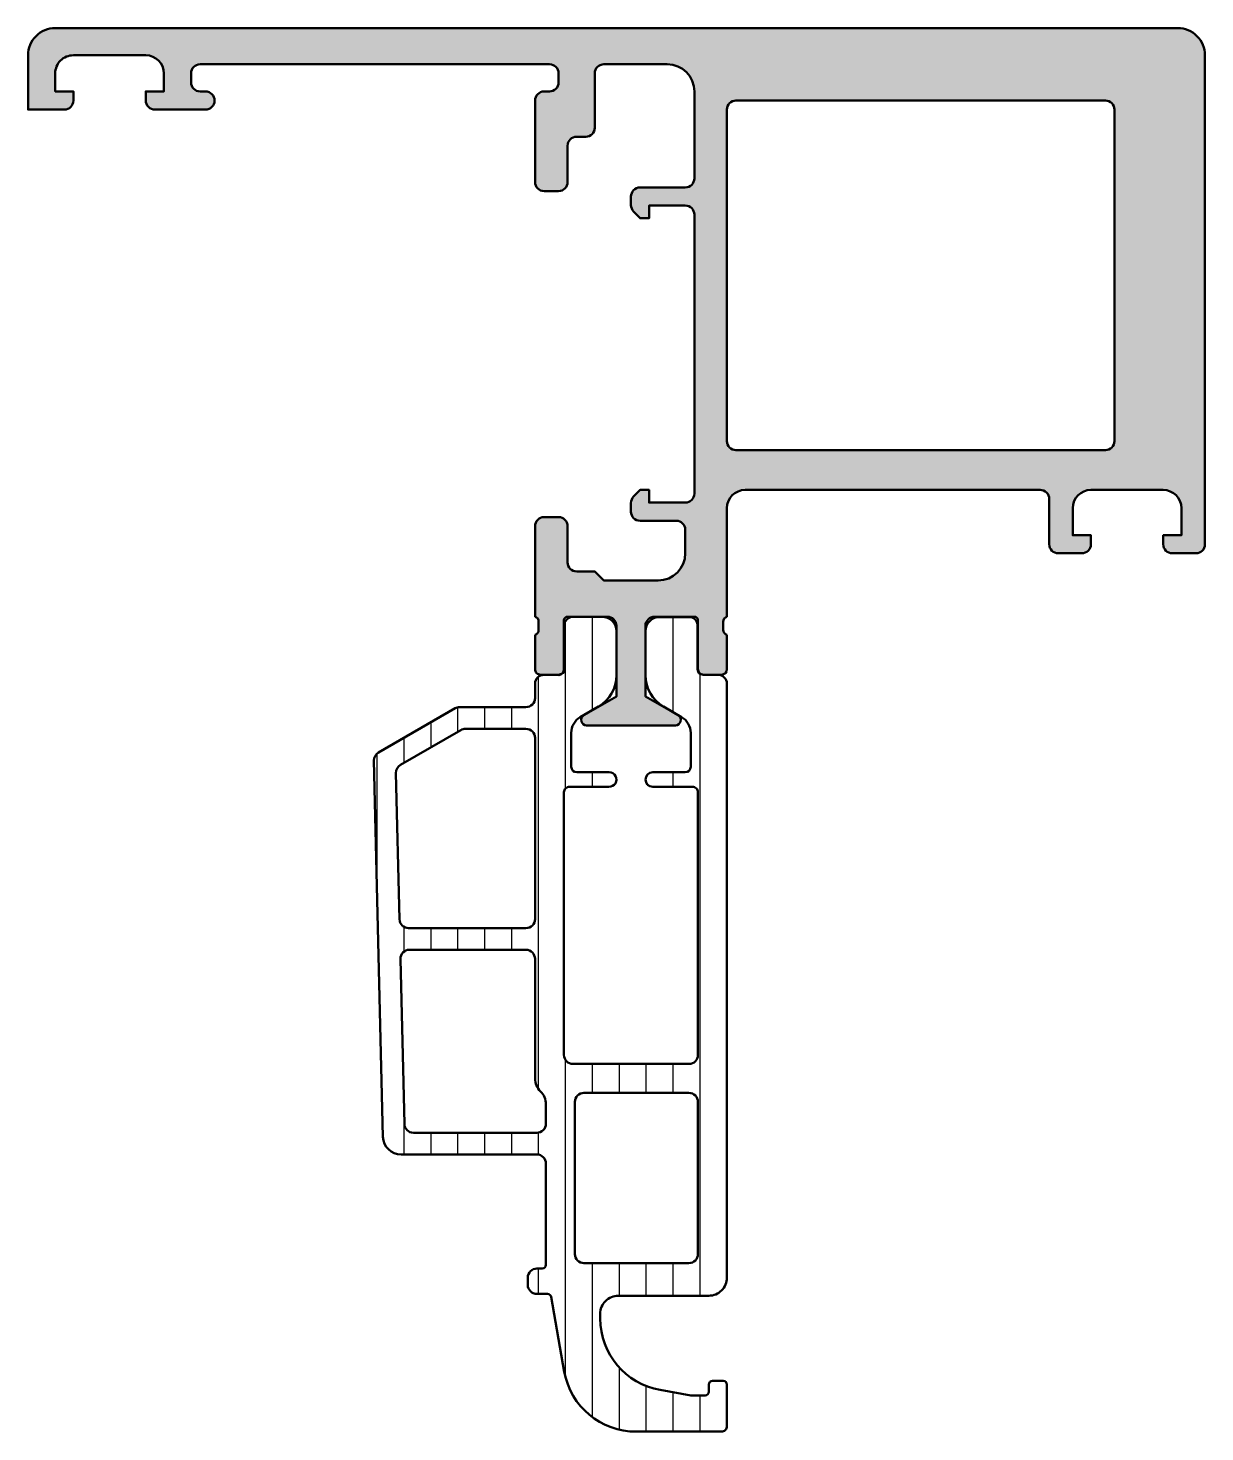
# Model space of a CAD drawing. Extents: x -38.6 to 26.4, y 0 to 77.5.
import ezdxf

# ---------------------------------------------------------------- set-up
doc = ezdxf.new("R2010")
doc.units = 0
for name, color, linetype, lineweight in [('0S-Alu contour', 7, 'Continuous', 50), ('0S-Alu hatch', 252, 'Continuous', 25), ('0S-Plastic contour', 254, 'Continuous', 50), ('0S-Plastic hatch', 253, 'Continuous', 25)]:
    doc.layers.add(name, color=color, linetype=linetype, lineweight=lineweight)

# ---------------------------------------------------------------- blocks, each defined once
blk = doc.blocks.new('284341__4ADC73C4_802B_417A_B230_15A4963C0D4A___F9840A0F_DD65_43CD_BF2D_D654645931E5_')
at = {"layer": '0S-Plastic hatch'}
h = blk.add_hatch(dxfattribs=at)
h.set_pattern_fill('ANSI31', color=256, scale=0.4680000000000001, angle=45, style=0)
h.set_pattern_definition([(90, (0, 0), (-1.4859, 0), [])])
edge = h.paths.add_edge_path()
edge.add_line((-19.49890246874288, 37.04273220173596), (-18.99890052427862, 16.27510154376735))
edge.add_arc((-17.99919022577096, 16.29917059147854), 0.9999999999999969, 181.3791880375999, 269.9999999999992)
edge.add_line((-17.99919022577097, 15.29917059147854), (-10.49919022577094, 15.29917059147846))
edge.add_ellipse((-10.49919022577095, 14.79917059147846), major_axis=(-0.5, 0), ratio=1, start_angle=180, end_angle=269.9999999999992, ccw=False)
edge.add_line((-9.999190225770953, 14.79917059147846), (-9.999190225770953, 9.199383544636717))
edge.add_ellipse((-10.19919022577094, 9.199383544636717), major_axis=(-0.1999999999999922, 0), ratio=1, start_angle=89.99999999999687, end_angle=180, ccw=False)
edge.add_line((-10.19919022577095, 8.999383544636723), (-10.49919022577117, 8.999383544636729))
edge.add_arc((-10.49919022577117, 8.499383544636842), 0.4999999999998864, 90.0000000000004, 180)
edge.add_line((-10.99919022577106, 8.499383544636842), (-10.99919022577084, 8.099383544636467))
edge.add_arc((-10.49919022577084, 8.099383544636723), 0.5000000000000071, 180, 269.9999999999984)
edge.add_line((-10.49919022577085, 7.599383544636715), (-9.907132721990465, 7.599383544636722))
edge.add_ellipse((-9.907132721990465, 7.399383544636719), major_axis=(-0.2000000000000028, 0), ratio=1, start_angle=190.0000000000025, end_angle=270, ccw=False)
edge.add_line((-9.71017117138802, 7.434113180170115), (-8.982056631121765, 3.304770425358739))
edge.add_arc((-5.042825619072942, 3.999363136026474), 3.999999999999992, 190.0000000000002, 270.5524425235896)
edge.add_line((-5.004258452799883, -0.0004509313628587), (-0.2984045051763644, -0.0008294075511515))
edge.add_arc((-0.2983803771736646, 0.2991705914785143), 0.2999999999999333, 269.9953918909191, 360.0403432461902)
edge.add_line((0.0016195484580023, 0.2993818282041479), (9.95e-14, 2.599476259150577))
edge.add_arc((-0.1999999504208674, 2.599335434666642), 0.1999999999998112, 0.0403432462444002, 89.99539189096593)
edge.add_line((-0.1999838650858976, 2.799335434019608), (-0.7999840478006774, 2.799383690039661))
edge.add_arc((-0.8000001331358532, 2.599383690686764), 0.1999999999997424, 89.99539189090687, 180.0403432462082)
edge.add_line((-1.000000083556751, 2.599242866202945), (-0.9997185338295793, 2.19938390726638))
edge.add_ellipse((-1.199718484250745, 2.199243082782615), major_axis=(-0.20000000000001, 0), ratio=1, start_angle=89.9953918909456, end_angle=180.0403432461812, ccw=False)
edge.add_line((-1.199734569585785, 1.99924308342945), (-1.998597837714754, 1.999307333346223))
edge.add_line((-1.998597837714754, 1.999307333346223), (-3.693885760196522, 2.298232334148977))
edge.add_ellipse((-2.999293050411658, 6.237463341192707), major_axis=(-3.99999999491763, 0), ratio=1, start_angle=0.018375199178194634, end_angle=80.0000000000046, ccw=False)
edge.add_line((-6.999292839622398, 6.236180510310847), (-6.999377282180375, 6.499481168400194))
edge.add_ellipse((-5.999377337803778, 6.499801876119633), major_axis=(-0.9999999958033194, 0), ratio=1, start_angle=-90.00460810905747, end_angle=0.018375199178194634, ccw=False)
edge.add_line((-5.999296911128858, 7.499801868688727), (-1.000080426675012, 7.499399798326948))
edge.add_arc((-0.9999999999995807, 8.499399795092756), 1.000000000000033, 269.9953918909325, 360)
edge.add_line((4.526e-13, 8.499399795092755), (7.82e-14, 41.29000000000153))
edge.add_arc((-0.4826157274341654, 41.29720080147005), 0.4826694437279753, 359.1451896438012, 452.0640646199869)
edge.add_line((-0.4999999999994456, 41.77955707952191), (-1.31895932732948, 41.78483255074037))
edge.add_ellipse((-1.309952422637472, 42.0937306117742), major_axis=(-0.3090293456010132, 0), ratio=1, start_angle=0.6904961971081889, end_angle=88.32983267184551, ccw=False)
edge.add_line((-1.618959327260094, 42.09000645574414), (-1.61890789692655, 44.48999998645203))
edge.add_arc((-2.089378908250736, 44.50223129965689), 0.4706299794096394, 358.5107588319462, 453.5973043300031)
edge.add_line((-2.118907910475648, 44.97193398811706), (-3.699002919735718, 44.97134766309294))
edge.add_arc((-3.729962830866845, 44.20282401508143), 0.7691470039271854, 87.693091697161, 180.955338815313)
edge.add_line((-4.49900291973568, 44.19000000000108), (-4.499002919735694, 41.75787805452323))
edge.add_arc((-2.499002919735708, 41.75787805452324), 1.999999999999985, 180, 239.9998056125963)
edge.add_line((-3.499008796059101, 40.02583063966455), (-2.501265722691677, 39.44977889427407))
edge.add_ellipse((-3.001268660853334, 38.58375518684468), major_axis=(-1.000000000000019, 0), ratio=1, start_angle=179.9991381130727, end_angle=239.9998056125997, ccw=False)
edge.add_line((-2.001268660966457, 38.58374014408001), (-2.001297001480843, 36.69974288552741))
edge.add_ellipse((-2.301297001446897, 36.69974739835474), major_axis=(-0.2999999999999972, 0), ratio=1, start_angle=89.99999999999869, end_angle=179.9991381134956, ccw=False)
edge.add_line((-2.301297001446904, 36.39974739835475), (-4.099002919735703, 36.39974739835476))
edge.add_arc((-4.09900291973571, 35.99974739835475), 0.4000000000000128, 89.99999999999898, 269.999999999999)
edge.add_line((-4.099002919735717, 35.59974739835474), (-1.899002919735728, 35.59974739835475))
edge.add_ellipse((-1.899002919735721, 35.29974739835474), major_axis=(-0.3000000000000043, 0), ratio=1, start_angle=180, end_angle=270.00000000000136, ccw=False)
edge.add_line((-1.599002919735717, 35.29974739835474), (-1.599002919735688, 20.79974739835479))
edge.add_ellipse((-2.099002919735703, 20.79974739835479), major_axis=(-0.5000000000000142, 0), ratio=1, start_angle=90, end_angle=180, ccw=False)
edge.add_line((-2.099002919735703, 20.29974739835478), (-8.499997813584379, 20.29974739835478))
edge.add_ellipse((-8.499997813584242, 20.79974739835463), major_axis=(-0.4999999999998508, 0), ratio=1, start_angle=0, end_angle=89.99999999998448, ccw=False)
edge.add_line((-8.999997813584095, 20.79974739835463), (-8.999997813584265, 35.2997473983548))
edge.add_ellipse((-8.699997813584272, 35.2997473983548), major_axis=(-0.2999999999999936, 0), ratio=1, start_angle=269.9999999999993, end_angle=360, ccw=False)
edge.add_line((-8.699997813584268, 35.59974739835479), (-6.52066376285596, 35.59974739835479))
edge.add_arc((-6.499190225771009, 35.99917059147844), 0.4000000000000349, 266.9226630513593, 449.9999999999939)
edge.add_line((-6.499190225770966, 36.39917059147848), (-8.297703584288392, 36.39974739835476))
edge.add_ellipse((-8.297703584288389, 36.69974739835475), major_axis=(-0.2999999999999971, 0), ratio=1, start_angle=0.0008618865044809354, end_angle=89.99999999999937, ccw=False)
edge.add_line((-8.597703584254443, 36.69974288552756), (-8.597731937323466, 38.5845747616312))
edge.add_ellipse((-7.597731937436634, 38.58458980438881), major_axis=(-0.999999999999974, 0), ratio=1, start_angle=-59.9998056125944, end_angle=0.0008618865044809354, ccw=False)
edge.add_line((-8.097734875598348, 39.45061351181812), (-7.101437390895782, 40.02583063966457))
edge.add_arc((-8.101443267219164, 41.75787805452325), 1.999999999999986, 300.0001943874033, 360)
edge.add_line((-6.101443267219178, 41.75787805452325), (-6.101443267219174, 44.19000000000111))
edge.add_arc((-6.886393038223999, 44.19623400896766), 0.7849745256174387, 359.5449710197332, 451.0897573257507)
edge.add_line((-6.901322238453555, 44.98106655470518), (-8.481538276479267, 44.98285551850325))
edge.add_arc((-8.493526406456127, 44.49496563247591), 0.4880371462789615, 88.59244659801291, 180.5829791259137)
edge.add_line((-8.981538290028318, 44.48999998645204), (-8.98148685969478, 42.09000645574414))
edge.add_ellipse((-9.318584636262518, 42.10536570076193), major_axis=(-0.3374475031385315, 0), ratio=1, start_angle=96.31165153511972, end_angle=177.3912266412499, ccw=False)
edge.add_line((-9.281486859625389, 41.76996359530789), (-10.10000526025937, 41.77451970061021))
edge.add_arc((-10.12546531094975, 41.3005458982957), 0.4746571177825439, 86.9252460236545, 181.2730983355497)
edge.add_line((-10.60000526025938, 41.29000000000104), (-10.60000526025938, 40.50009187498434))
edge.add_ellipse((-11.10000518138653, 40.49981103198304), major_axis=(-0.4999999999999462, 0), ratio=1, start_angle=90.00000000000568, end_angle=180.0321822390468, ccw=False)
edge.add_line((-11.10000518138648, 39.9998110319831), (-14.764106354062, 39.9998110319832))
edge.add_arc((-14.76410635406202, 39.49981103198317), 0.5000000000000285, 89.99999999999756, 120.0000000000014)
edge.add_line((-15.01410635406205, 39.93282373387541), (-19.24904731948907, 37.48777942748374))
edge.add_arc((-18.99904731948907, 37.05476672559154), 0.4999999999999857, 120.0000000000009, 181.379188037598)
edge = h.paths.add_edge_path()
edge.add_line((-18.08775479606442, 28.28713606762301), (-18.28210781911235, 36.35960827419359))
edge.add_ellipse((-17.78225266985852, 36.37164279804916), major_axis=(-0.4999999999999946, 0), ratio=1, start_angle=-59.99999999999949, end_angle=1.3791880375979986, ccw=False)
edge.add_line((-18.03225266985853, 36.80465549994138), (-14.69367659863812, 38.73218329337065))
edge.add_ellipse((-14.44367659863809, 38.29917059147842), major_axis=(-0.5000000000000219, 0), ratio=1, start_angle=270.00000000000125, end_angle=300.00000000000324, ccw=False)
edge.add_line((-14.4436765986381, 38.79917059147845), (-11.09919022577097, 38.79917059147842))
edge.add_ellipse((-11.09919022577097, 38.29917059147842), major_axis=(-0.5, 0), ratio=1, start_angle=180, end_angle=270.0000000000008, ccw=False)
edge.add_line((-10.59919022577097, 38.29917059147844), (-10.59919022577094, 28.29917059147837))
edge.add_ellipse((-11.09919022577091, 28.29917059147837), major_axis=(-0.4999999999999716, 0), ratio=1, start_angle=89.9999999999975, end_angle=180, ccw=False)
edge.add_line((-11.09919022577093, 27.7991705914784), (-17.58789964681061, 27.79917059147861))
edge.add_ellipse((-17.5878996468106, 28.2991705914786), major_axis=(-0.4999999999999858, 0), ratio=1, start_angle=1.3791880375995902, end_angle=89.9999999999988, ccw=False)
edge = h.paths.add_edge_path()
edge.add_ellipse((-17.31584059176003, 16.99917059147859), major_axis=(-0.4999999999999929, 0), ratio=1, start_angle=1.3791880375995902, end_angle=89.9999999999988, ccw=False)
edge.add_line((-17.81569574101385, 16.987136067623), (-18.03478754640855, 26.08713606762297))
edge.add_ellipse((-17.53493239715472, 26.09917059147857), major_axis=(-0.4999999999999988, 0), ratio=1, start_angle=-89.9999999999996, end_angle=1.3791880376011818, ccw=False)
edge.add_line((-17.53493239715472, 26.59917059147856), (-11.09919022577095, 26.59917059147848))
edge.add_ellipse((-11.09919022577096, 26.09917059147847), major_axis=(-0.5000000000000142, 0), ratio=1, start_angle=180, end_angle=269.99999999999875, ccw=False)
edge.add_line((-10.59919022577095, 26.09917059147847), (-10.59919022577095, 19.49917061598307))
edge.add_arc((-9.599190191419403, 19.49917061598307), 1.00000003435155, 180, 225.5729959992345)
edge.add_ellipse((-10.99919021543802, 18.07088490577061), major_axis=(-0.999999999960757, 0), ratio=1, start_angle=179.991779028006, end_angle=225.5729959991538, ccw=False)
edge.add_line((-9.999190225770956, 18.07074142274219), (-9.999190225770953, 16.99917059147836))
edge.add_ellipse((-10.49919022577095, 16.99917059147836), major_axis=(-0.5, 0), ratio=1, start_angle=89.9999999999975, end_angle=180, ccw=False)
edge.add_line((-10.49919022577097, 16.49917059147836), (-17.31584059176004, 16.49917059147859))
edge = h.paths.add_edge_path()
edge.add_line((-1.599190225770954, 18.19942958039026), (-1.599190225770954, 9.799170450675703))
edge.add_ellipse((-2.099190225770954, 9.799170450675703), major_axis=(-0.5, 0), ratio=1, start_angle=89.995391890946, end_angle=180, ccw=False)
edge.add_line((-2.099230439108553, 9.299170452292813), (-7.899230439108549, 9.299636927010496))
edge.add_ellipse((-7.899190225770947, 9.799636925393386), major_axis=(-0.5000000000000026, 0), ratio=1, start_angle=0, end_angle=89.9953918909456, ccw=False)
edge.add_line((-8.399190225770951, 9.799636925393386), (-8.399190225770955, 18.19942958039036))
edge.add_ellipse((-7.899190225770954, 18.19942958039036), major_axis=(-0.5, 0), ratio=1, start_angle=269.9999999999992, end_angle=360, ccw=False)
edge.add_line((-7.899190225770947, 18.69942958039036), (-2.099190225770946, 18.69942958039026))
edge.add_ellipse((-2.099190225770954, 18.19942958039026), major_axis=(-0.5, 0), ratio=1, start_angle=180, end_angle=269.9999999999992, ccw=False)
at = {"layer": '0S-Alu contour', "color": 7}
for points in [[(-14.4436765986381, 38.79917059147845), (-11.09919022577097, 38.79917059147842)], [(-18.03225266985853, 36.80465549994138), (-14.69367659863812, 38.73218329337065)], [(-10.59919022577097, 38.29917059147844), (-10.59919022577094, 28.29917059147837)], [(-18.08775479606442, 28.28713606762301), (-18.28210781911235, 36.35960827419359)], [(-11.09919022577093, 27.7991705914784), (-17.58789964681061, 27.79917059147861)], [(-17.53493239715472, 26.59917059147856), (-11.09919022577095, 26.59917059147848)], [(-17.81569574101385, 16.987136067623), (-18.03478754640855, 26.08713606762297)], [(-10.59919022577095, 26.09917059147847), (-10.59919022577095, 19.49917061598307)], [(-7.899190225770947, 18.69942958039036), (-2.099190225770946, 18.69942958039026)], [(-9.999190225770956, 18.07074142274219), (-9.999190225770953, 16.99917059147836)], [(-8.399190225770951, 9.799636925393386), (-8.399190225770955, 18.19942958039036)], [(-1.599190225770954, 18.19942958039026), (-1.599190225770954, 9.799170450675703)], [(-10.49919022577097, 16.49917059147836), (-17.31584059176004, 16.49917059147859)], [(-2.099230439108553, 9.299170452292813), (-7.899230439108549, 9.299636927010496)]]:
    blk.add_lwpolyline(points, dxfattribs=at)
at = {"layer": '0S-Alu contour', "color": 7, "extrusion": (0, 0, -1)}
for centre, radius, start, end in [((14.44367659863809, 38.29917059147842), 0.5000000000000219, 59.99999999999675, 89.99999999999876), ((11.09919022577097, 38.29917059147842), 0.5, 89.9999999999992, 180), ((17.78225266985852, 36.37164279804916), 0.4999999999999946, 358.620811962402, 59.99999999999951), ((17.5878996468106, 28.2991705914786), 0.4999999999999858, 270.0000000000012, 358.6208119624004), ((11.09919022577091, 28.29917059147837), 0.4999999999999716, 180, 270.0000000000025), ((17.53493239715472, 26.09917059147857), 0.4999999999999988, 358.6208119623988, 89.99999999999959), ((11.09919022577096, 26.09917059147847), 0.5000000000000142, 90.00000000000122, 180), ((10.99919021543802, 18.07088490577061), 0.999999999960757, 134.4270040008462, 180.0082209719941), ((7.899190225770954, 18.19942958039036), 0.5, 0, 90.00000000000081), ((2.099190225770954, 18.19942958039026), 0.5, 90.00000000000081, 180), ((17.31584059176003, 16.99917059147859), 0.4999999999999929, 270.0000000000012, 358.6208119624004), ((10.49919022577095, 16.99917059147836), 0.5, 180, 270.0000000000025), ((7.899190225770947, 9.799636925393386), 0.5000000000000026, 270.0046081090544, 0), ((2.099190225770954, 9.799170450675703), 0.5, 180, 270.004608109054)]:
    blk.add_arc(centre, radius, start, end, dxfattribs=at)
at = {"layer": '0S-Alu contour', "color": 7}
blk.add_arc((-9.599190191419403, 19.49917061598307), 1.00000003435155, 180, 225.5729959992345, dxfattribs=at)
at = {"layer": '0S-Plastic contour', "color": 7}
for points in [[(-6.901322238453555, 44.98106655470518), (-8.481538276479267, 44.98285551850325)], [(-2.118907910475648, 44.97193398811706), (-3.699002919735718, 44.97134766309294)], [(-8.981538290028318, 44.48999998645204), (-8.98148685969478, 42.09000645574414)], [(-6.101443267219178, 41.75787805452325), (-6.101443267219174, 44.19000000000111)], [(-4.49900291973568, 44.19000000000108), (-4.499002919735694, 41.75787805452323)], [(-1.618959327260094, 42.09000645574414), (-1.61890789692655, 44.48999998645203)], [(-10.60000526025938, 41.29000000000104), (-10.60000526025938, 40.50009187498434)], [(-9.281486859625389, 41.76996359530789), (-10.10000526025937, 41.77451970061021)], [(-0.4999999999994456, 41.77955707952191), (-1.31895932732948, 41.78483255074037)], [(4.526e-13, 8.499399795092755), (7.82e-14, 41.29000000000153)], [(-15.01410635406205, 39.93282373387541), (-19.24904731948907, 37.48777942748374)], [(-11.10000518138648, 39.9998110319831), (-14.764106354062, 39.9998110319832)], [(-8.097734875598348, 39.45061351181812), (-7.101437390895782, 40.02583063966457)], [(-3.499008796059101, 40.02583063966455), (-2.501265722691677, 39.44977889427407)], [(-8.597703584254443, 36.69974288552756), (-8.597731937323466, 38.5845747616312)], [(-2.001268660966457, 38.58374014408001), (-2.001297001480843, 36.69974288552741)], [(-19.49890246874288, 37.04273220173596), (-18.99890052427862, 16.27510154376735)], [(-6.499190225770966, 36.39917059147848), (-8.297703584288392, 36.39974739835476)], [(-2.301297001446904, 36.39974739835475), (-4.099002919735703, 36.39974739835476)], [(-8.999997813584095, 20.79974739835463), (-8.999997813584265, 35.2997473983548)], [(-8.699997813584268, 35.59974739835479), (-6.52066376285596, 35.59974739835479)], [(-4.099002919735717, 35.59974739835474), (-1.899002919735728, 35.59974739835475)], [(-1.599002919735717, 35.29974739835474), (-1.599002919735688, 20.79974739835479)], [(-2.099002919735703, 20.29974739835478), (-8.499997813584379, 20.29974739835478)], [(-17.99919022577097, 15.29917059147854), (-10.49919022577094, 15.29917059147846)], [(-9.999190225770953, 14.79917059147846), (-9.999190225770953, 9.199383544636717)], [(-10.19919022577095, 8.999383544636723), (-10.49919022577117, 8.999383544636729)], [(-10.99919022577106, 8.499383544636842), (-10.99919022577084, 8.099383544636467)], [(-10.49919022577085, 7.599383544636715), (-9.907132721990465, 7.599383544636722)], [(-9.71017117138802, 7.434113180170115), (-8.982056631121765, 3.304770425358739)], [(-5.999296911128858, 7.499801868688727), (-1.000080426675012, 7.499399798326948)], [(-6.999292839622398, 6.236180510310847), (-6.999377282180375, 6.499481168400194)], [(-1.000000083556751, 2.599242866202945), (-0.9997185338295793, 2.19938390726638)], [(-0.1999838650858976, 2.799335434019608), (-0.7999840478006774, 2.799383690039661)], [(0.0016195484580023, 0.2993818282041479), (9.95e-14, 2.599476259150577)], [(-1.199734569585785, 1.99924308342945), (-1.998597837714754, 1.999307333346223), (-3.693885760196522, 2.298232334148977)], [(-5.004258452799883, -0.0004509313628587), (-0.2984045051763644, -0.0008294075511515)]]:
    blk.add_lwpolyline(points, dxfattribs=at)
for centre, radius, start, end in [((-8.493526406456127, 44.49496563247591), 0.4880371462789615, 88.59244659801291, 180.5829791259137), ((-6.886393038223999, 44.19623400896766), 0.7849745256174387, 359.5449710197332, 91.08975732575072), ((-3.729962830866845, 44.20282401508143), 0.7691470039271854, 87.693091697161, 180.955338815313), ((-2.089378908250736, 44.50223129965689), 0.4706299794096394, 358.5107588319462, 93.59730433000313), ((-10.12546531094975, 41.3005458982957), 0.4746571177825439, 86.9252460236545, 181.2730983355497), ((-8.101443267219164, 41.75787805452325), 1.999999999999986, 300.0001943874033, 0), ((-2.499002919735708, 41.75787805452324), 1.999999999999985, 180, 239.9998056125963), ((-0.4826157274341654, 41.29720080147005), 0.4826694437279753, 359.1451896438012, 92.0640646199869), ((-14.76410635406202, 39.49981103198317), 0.5000000000000285, 89.99999999999756, 120.0000000000014), ((-18.99904731948907, 37.05476672559154), 0.4999999999999857, 120.0000000000009, 181.379188037598), ((-6.499190225771009, 35.99917059147844), 0.4000000000000349, 266.9226630513593, 89.99999999999388), ((-4.09900291973571, 35.99974739835475), 0.4000000000000128, 89.99999999999898, 269.999999999999), ((-17.99919022577096, 16.29917059147854), 0.9999999999999969, 181.3791880375999, 269.9999999999992), ((-10.49919022577117, 8.499383544636842), 0.4999999999998864, 90.0000000000004, 180), ((-10.49919022577084, 8.099383544636723), 0.5000000000000071, 180, 269.9999999999984), ((-0.9999999999995807, 8.499399795092756), 1.000000000000033, 269.9953918909325, 0), ((-5.042825619072942, 3.999363136026474), 3.999999999999992, 190.0000000000002, 270.5524425235896), ((-0.8000001331358532, 2.599383690686764), 0.1999999999997424, 89.99539189090687, 180.0403432462082), ((-0.1999999504208674, 2.599335434666642), 0.1999999999998112, 0.0403432462444002, 89.99539189096593), ((-0.2983803771736646, 0.2991705914785143), 0.2999999999999333, 269.9953918909191, 0.0403432461901956)]:
    blk.add_arc(centre, radius, start, end, dxfattribs=at)
at = {"layer": '0S-Plastic contour', "color": 7, "extrusion": (0, 0, -1)}
for centre, radius, start, end in [((9.318584636262518, 42.10536570076193), 0.3374475031385315, 182.6087733587501, 263.6883484648803), ((1.309952422637472, 42.0937306117742), 0.3090293456010132, 271.6701673281546, 359.3095038028918), ((11.10000518138653, 40.49981103198304), 0.4999999999999462, 179.9678177609532, 269.9999999999943), ((7.597731937436634, 38.58458980438881), 0.999999999999974, 359.9991381134955, 59.99980561259448), ((3.001268660853334, 38.58375518684468), 1.000000000000019, 120.0001943874003, 180.0008618869274), ((8.297703584288389, 36.69974739835475), 0.2999999999999971, 270.0000000000007, 359.9991381134955), ((2.301297001446897, 36.69974739835474), 0.2999999999999972, 180.0008618865045, 270.0000000000013), ((8.699997813584272, 35.2997473983548), 0.2999999999999936, 0, 90.00000000000067), ((1.899002919735721, 35.29974739835474), 0.3000000000000043, 89.99999999999864, 180), ((8.499997813584242, 20.79974739835463), 0.4999999999998508, 270.0000000000155, 0), ((2.099002919735703, 20.79974739835479), 0.5000000000000142, 180, 270), ((10.49919022577095, 14.79917059147846), 0.5, 90.00000000000081, 180), ((10.19919022577094, 9.199383544636717), 0.1999999999999922, 180, 270.0000000000031), ((9.907132721990465, 7.399383544636719), 0.2000000000000028, 90, 169.9999999999975), ((5.999377337803778, 6.499801876119633), 0.9999999958033194, 359.9816248008218, 90.0046081090575), ((2.999293050411658, 6.237463341192707), 3.99999999491763, 279.9999999999954, 359.9816248008218), ((1.199718484250745, 2.199243082782615), 0.20000000000001, 179.9596567538188, 270.0046081090544)]:
    blk.add_arc(centre, radius, start, end, dxfattribs=at)
blk = doc.blocks.new('333690__42580C7E_5DD9_4A11_8A53_BA913CEDF231_')
at = {"layer": '0S-Alu hatch'}
h = blk.add_hatch(color=256, dxfattribs=at)
edge = h.paths.add_edge_path()
edge.add_line((-38.60000000000012, 75.99), (-38.6, 72.99))
edge.add_line((-38.6, 72.99), (-36.60000000000012, 72.99))
edge.add_arc((-36.60000000000012, 73.49), 0.5, 270, 360)
edge.add_line((-36.10000000000012, 73.49), (-36.10000000000012, 73.99))
edge.add_line((-36.10000000000012, 73.99), (-37.10000000000011, 73.99))
edge.add_line((-37.10000000000011, 73.99), (-37.10000000000011, 74.99))
edge.add_ellipse((-36.10000000000014, 74.99000000000002), major_axis=(-0.9999999999999715, 0), ratio=1, start_angle=269.9999999999984, end_angle=360, ccw=False)
edge.add_line((-36.10000000000012, 75.99), (-32.10000000000011, 75.99))
edge.add_ellipse((-32.10000000000011, 74.99), major_axis=(-1, 0), ratio=1, start_angle=180, end_angle=270, ccw=False)
edge.add_line((-31.10000000000012, 74.99), (-31.10000000000012, 73.99))
edge.add_line((-31.10000000000012, 73.99), (-32.10000000000011, 73.99))
edge.add_line((-32.10000000000011, 73.99), (-32.10000000000011, 73.49))
edge.add_arc((-31.60000000000013, 73.48999999999998), 0.4999999999999858, 180, 270.0000000000017)
edge.add_line((-31.60000000000012, 72.99), (-28.80000000000005, 72.99))
edge.add_arc((-28.80000000000005, 73.49), 0.5, 270, 450)
edge.add_line((-28.80000000000005, 73.99), (-29.10000000000012, 73.99))
edge.add_ellipse((-29.10000000000012, 74.49), major_axis=(-0.5, 0), ratio=1, start_angle=0, end_angle=90, ccw=False)
edge.add_line((-29.60000000000011, 74.49), (-29.60000000000011, 74.99))
edge.add_ellipse((-29.10000000000046, 74.98999999999994), major_axis=(-0.499999999999659, 0), ratio=1, start_angle=270, end_angle=360, ccw=False)
edge.add_line((-29.10000000000046, 75.4899999999996), (-9.79999999999993, 75.49))
edge.add_ellipse((-9.80000000000016, 74.98999999999977), major_axis=(-0.5000000000002274, 0), ratio=1, start_angle=180, end_angle=269.9999999999735, ccw=False)
edge.add_line((-9.299999999999933, 74.98999999999977), (-9.299999999999933, 74.48999999999971))
edge.add_ellipse((-9.799999999999805, 74.48999999999987), major_axis=(-0.4999999999998721, 0), ratio=1, start_angle=89.9999999999983, end_angle=180, ccw=False)
edge.add_line((-9.79999999999982, 73.99), (-10.09999999999989, 73.99))
edge.add_arc((-10.09999999999982, 73.49000000000015), 0.4999999999998437, 90.00000000000813, 180)
edge.add_line((-10.59999999999966, 73.49000000000015), (-10.60000000000023, 68.99))
edge.add_arc((-10.1000000000002, 68.99000000000002), 0.5000000000000285, 180, 269.9999999999968)
edge.add_line((-10.10000000000023, 68.49), (-9.29999999999993, 68.49000000000005))
edge.add_arc((-9.299999999999677, 68.9899999999998), 0.4999999999997442, 269.9999999999711, 360)
edge.add_line((-8.799999999999933, 68.9899999999998), (-8.799999999999933, 70.9900000000001))
edge.add_ellipse((-8.300000000000045, 70.9900000000001), major_axis=(-0.4999999999998864, 0), ratio=1, start_angle=270.0000000000004, end_angle=360, ccw=False)
edge.add_line((-8.30000000000005, 71.49), (-7.799999999999929, 71.49000000000005))
edge.add_arc((-7.800000000000046, 71.99000000000017), 0.5000000000001137, 270.0000000000134, 360)
edge.add_line((-7.299999999999933, 71.99000000000017), (-7.30000000000005, 74.99))
edge.add_ellipse((-6.799999999999915, 74.98999999999992), major_axis=(-0.500000000000135, 0), ratio=1, start_angle=270.00000000000205, end_angle=360, ccw=False)
edge.add_line((-6.799999999999933, 75.49000000000007), (-3.300000000000046, 75.49000000000011))
edge.add_ellipse((-3.300000000000089, 73.99000000000007), major_axis=(-1.500000000000042, 0), ratio=1, start_angle=180, end_angle=269.9999999999984, ccw=False)
edge.add_line((-1.800000000000046, 73.99000000000007), (-1.799999999999933, 69.18999999999993))
edge.add_ellipse((-2.299999999999975, 69.18999999999986), major_axis=(-0.5000000000000427, 0), ratio=1, start_angle=90.00000000000489, end_angle=180, ccw=False)
edge.add_line((-2.299999999999933, 68.68999999999981), (-4.800000000000615, 68.6899999999997))
edge.add_arc((-4.800000000000444, 68.18999999999976), 0.4999999999999432, 90.00000000001953, 180)
edge.add_line((-5.300000000000387, 68.18999999999976), (-5.300000000000387, 67.71233087468453))
edge.add_arc((-4.799999999997744, 67.71233087468515), 0.5000000000026433, 180, 225.0000000000661)
edge.add_line((-5.153553390592479, 67.3587774840896), (-4.800000000000039, 66.98999999999965))
edge.add_line((-4.800000000000039, 66.98999999999965), (-4.300000000000387, 66.98999999999954))
edge.add_line((-4.300000000000387, 66.98999999999954), (-4.300000000000387, 67.68999999999964))
edge.add_line((-4.300000000000387, 67.68999999999964), (-2.299999999999705, 67.68999999999964))
edge.add_ellipse((-2.299999999999847, 67.18999999999971), major_axis=(-0.4999999999999148, 0), ratio=1, start_angle=180, end_angle=269.99999999998374, ccw=False)
edge.add_line((-1.799999999999933, 67.18999999999971), (-1.799999999999933, 51.78999999999966))
edge.add_ellipse((-2.299999999999862, 51.78999999999965), major_axis=(-0.499999999999929, 0), ratio=1, start_angle=89.99999999999102, end_angle=180, ccw=False)
edge.add_line((-2.29999999999994, 51.28999999999972), (-4.300000000000387, 51.28999999999972))
edge.add_line((-4.300000000000387, 51.28999999999972), (-4.300000000000387, 51.98999999999988))
edge.add_line((-4.300000000000387, 51.98999999999988), (-4.80000000000016, 51.98999999999976))
edge.add_line((-4.80000000000016, 51.98999999999976), (-5.15355339059257, 51.62122251590948))
edge.add_arc((-4.799999999998476, 51.26766912531434), 0.5000000000018981, 134.9999999999153, 180)
edge.add_line((-5.300000000000374, 51.26766912531434), (-5.300000000000508, 50.78999999999983))
edge.add_arc((-4.800000000000274, 50.79000000000001), 0.5000000000002345, 180, 269.9999999999878)
edge.add_line((-4.80000000000038, 50.28999999999978), (-2.799999999999933, 50.28999999999972))
edge.add_ellipse((-2.79999999999999, 49.78999999999967), major_axis=(-0.500000000000057, 0), ratio=1, start_angle=180, end_angle=269.9999999999935, ccw=False)
edge.add_line((-2.299999999999933, 49.78999999999967), (-2.299999999999933, 48.49000000000022))
edge.add_ellipse((-3.799999999999997, 48.49000000000028), major_axis=(-1.500000000000063, 0), ratio=1, start_angle=90.00000000000239, end_angle=180, ccw=False)
edge.add_line((-3.799999999999933, 46.99000000000022), (-6.799999999999933, 46.98999999999999))
edge.add_line((-6.799999999999933, 46.98999999999999), (-7.299999999999933, 47.48999999999999))
edge.add_line((-7.299999999999933, 47.48999999999999), (-8.299999999999706, 47.48999999999999))
edge.add_ellipse((-8.299999999999775, 47.99000000000015), major_axis=(-0.5000000000001564, 0), ratio=1, start_angle=0, end_angle=90.00000000000807, ccw=False)
edge.add_line((-8.799999999999933, 47.99000000000015), (-8.800000000000045, 49.98999999999954))
edge.add_arc((-9.300000000000175, 49.98999999999987), 0.5000000000001279, 0, 89.99999999997232)
edge.add_line((-9.299999999999933, 50.48999999999999), (-10.09999999999966, 50.48999999999999))
edge.add_arc((-10.09999999999999, 49.98999999999987), 0.5000000000001279, 89.99999999996214, 180)
edge.add_line((-10.60000000000012, 49.98999999999987), (-10.60000000000011, 44.99000021634451))
edge.add_ellipse((-10.67883644654319, 44.72247962435062), major_axis=(-0.2788950563281796, 0), ratio=1, start_angle=178.8354106260087, end_angle=253.58012358054611, ccw=False)
edge.add_line((-10.39999899999939, 44.71681121635275), (-10.39999899999927, 44.2625207057258))
edge.add_ellipse((-10.67886709564226, 44.25686004624874), major_axis=(-0.2789255417369729, 0), ratio=1, start_angle=106.42459455529331, end_angle=181.1628700728872, ccw=False)
edge.add_line((-10.59999999999943, 43.98931670572589), (-10.59999999999988, 42.09000021634403))
edge.add_arc((-10.29999999999971, 42.09000021634373), 0.3000000000001748, 180, 270.0000000000013)
edge.add_line((-10.2999999999997, 41.79000021634355), (-9.300000000000502, 41.79000021634339))
edge.add_arc((-9.30000000000009, 42.09000021634395), 0.3000000000005656, 269.9999999999213, 360)
edge.add_line((-8.999999999999522, 42.09000021634395), (-8.999999999999972, 44.79000001260777))
edge.add_ellipse((-8.800000000000104, 44.79000001260776), major_axis=(-0.1999999999998678, 0), ratio=1, start_angle=269.99999934329736, end_angle=360, ccw=False)
edge.add_line((-8.79999999770778, 44.99000001260763), (-6.599999634347895, 44.98999998739235))
edge.add_ellipse((-6.599999634342431, 44.49000035304964), major_axis=(-0.4999996343427214, 0), ratio=1, start_angle=179.9999726792434, end_angle=270.00000000062613, ccw=False)
edge.add_line((-6.099999999999766, 44.49000011463123), (-6.09999999999966, 40.58996231588439))
edge.add_line((-6.09999999999966, 40.58996231588439), (-7.901600777055001, 39.54980762227938))
edge.add_arc((-7.751600777054804, 39.29000000114402), 0.300000000000116, 120.0000000000308, 269.9999999999803)
edge.add_line((-7.751600777054907, 38.99000000114391), (-2.848399222944614, 38.99000000114368))
edge.add_arc((-2.848399222944756, 39.29000000114389), 0.3000000000002032, 270.0000000000271, 419.9999999999723)
edge.add_line((-2.698399222944528, 39.54980762227933), (-4.499999999999637, 40.58996231588434))
edge.add_line((-4.499999999999637, 40.58996231588434), (-4.499999999999637, 44.4899999999992))
edge.add_ellipse((-3.999999999999715, 44.48999999999921), major_axis=(-0.4999999999999219, 0), ratio=1, start_angle=270.0000000000041, end_angle=360, ccw=False)
edge.add_line((-3.999999999999751, 44.98999999999913), (-1.799999999999933, 44.9900000000013))
edge.add_ellipse((-1.799999999999911, 44.79000000000128), major_axis=(-0.200000000000017, 0), ratio=1, start_angle=180, end_angle=270.00000000000614, ccw=False)
edge.add_line((-1.599999999999894, 44.79000000000128), (-1.599999999999774, 42.09000000000104))
edge.add_arc((-1.299999999999478, 42.09000000000161), 0.3000000000002956, 180, 270.0000000000652)
edge.add_line((-1.299999999999137, 41.79000000000131), (-0.2999999999995921, 41.79000000000131))
edge.add_arc((-0.2999999999998977, 42.09000000000123), 0.2999999999999119, 270.0000000000583, 360)
edge.add_line((1.42e-14, 42.09000000000123), (1.35e-13, 43.98931648938376))
edge.add_ellipse((0.0788670956431261, 44.25685982990673), major_axis=(-0.2789255417371281, 0), ratio=1, start_angle=-1.1628700728966237, end_angle=73.57540544468179, ccw=False)
edge.add_line((-0.2000010000000195, 44.26252048938383), (-0.2000010000000216, 44.71681100001066))
edge.add_ellipse((0.0788364465425247, 44.72247940800825), major_axis=(-0.2788950563269177, 0), ratio=1, start_angle=-73.58012358059159, end_angle=1.1645893739403732, ccw=False)
edge.add_line((1.92e-14, 44.990000000001), (-9.24e-14, 50.98999999999942))
edge.add_ellipse((0.9999999999999076, 50.98999999999954), major_axis=(-1, 0), ratio=1, start_angle=270.00000000000693, end_angle=360, ccw=False)
edge.add_line((0.9999999999997866, 51.98999999999954), (17.29999999999975, 51.98999999999966))
edge.add_ellipse((17.3002601417764, 51.49026014177607), major_axis=(-0.4997399259325447, 0), ratio=1, start_angle=179.9701744331526, end_angle=270.02982556681343, ccw=False)
edge.add_line((17.79999999999997, 51.48999999999912), (17.79999999999987, 48.98999999999943))
edge.add_arc((18.2997398582231, 48.98973985822289), 0.4997399259321965, 179.9701744332013, 270.0298255668395)
edge.add_line((18.29999999999997, 48.48999999999966), (19.59999923706041, 48.4899999999996))
edge.add_arc((19.60001976472809, 48.98997947233202), 0.4999794727538296, 269.9976476059804, 360.0023523939924)
edge.add_line((20.09999923706052, 48.98999999999947), (20.09999923706052, 49.48999999999959))
edge.add_line((20.09999923706052, 49.48999999999959), (19.09999923706052, 49.48999999999959))
edge.add_line((19.09999923706052, 49.48999999999959), (19.09999923706018, 50.98999999999981))
edge.add_ellipse((20.10003107521784, 50.98996816184198), major_axis=(-1.000031838664478, 0), ratio=1, start_angle=270.0018241339638, end_angle=359.9981758661003, ccw=False)
edge.add_line((20.09999923706053, 51.98999999999965), (24.0999992370603, 51.98999999999959))
edge.add_ellipse((24.09993023723737, 50.98993100017644), major_axis=(-1.000069002203479, 0), ratio=1, start_angle=180.003953125862, end_angle=269.9960468741303, ccw=False)
edge.add_line((25.09999923706053, 50.98999999999923), (25.09999923706029, 49.48999999999937))
edge.add_line((25.09999923706029, 49.48999999999937), (24.09999923706052, 49.48999999999959))
edge.add_line((24.09999923706052, 49.48999999999959), (24.09999923706041, 48.98999999999965))
edge.add_arc((24.59997364434181, 48.98997440728106), 0.4999744079364205, 179.9970671402619, 270.0029328596421)
edge.add_line((24.59999923706042, 48.48999999999965), (25.90000228881811, 48.48999999999954))
edge.add_arc((25.89999661786806, 48.99000338213136), 0.500003382163982, 270.0006498386112, 359.9993501610261)
edge.add_line((26.39999999999989, 48.98999771117815), (26.3999999999999, 75.9900000000001))
edge.add_arc((24.90002811001454, 75.9900281099986), 1.499971890248755, 359.9989262571821, 450.0010405805787)
edge.add_line((24.90000086818921, 77.48999999999998), (-37.1, 77.49))
edge.add_arc((-37.10000000000004, 75.98999999999992), 1.500000000000071, 89.99999999999864, 180)
edge = h.paths.add_edge_path()
edge.add_ellipse((0.5000000000001918, 72.99000000000005), major_axis=(-0.4999999999999432, 0), ratio=1, start_angle=270.0000000000065, end_angle=360, ccw=False)
edge.add_line((0.500000000000135, 73.49), (20.89999999999989, 73.49000000000002))
edge.add_ellipse((20.90002560021459, 72.99002560021523), major_axis=(-0.4999744004401946, 0), ratio=1, start_angle=179.997067647325, end_angle=270.0029337187196, ccw=False)
edge.add_line((21.39999999999999, 72.99000001192034), (21.40000000000011, 54.68999999999908))
edge.add_ellipse((20.89997839413937, 54.69002160586033), major_axis=(-0.5000216063275309, 0), ratio=1, start_angle=90.00247574224352, end_angle=179.9975242576596, ccw=False)
edge.add_line((20.89999999999976, 54.18999999999958), (0.4999999999996661, 54.18999999999964))
edge.add_ellipse((0.4999999999997016, 54.68999999999955), major_axis=(-0.4999999999999148, 0), ratio=1, start_angle=0, end_angle=89.99999999999591, ccw=False)
edge.add_line((-2.132e-13, 54.68999999999958), (2.487e-13, 72.99000000000005))
at = {"layer": '0S-Alu contour', "color": 7}
for points in [[(24.90000086818921, 77.48999999999998), (-37.1, 77.49)], [(-38.60000000000012, 75.99), (-38.6, 72.99), (-36.60000000000012, 72.99)], [(-36.10000000000012, 75.99), (-32.10000000000011, 75.99)], [(26.39999999999989, 48.98999771117815), (26.3999999999999, 75.9900000000001)], [(-29.10000000000046, 75.4899999999996), (-9.79999999999993, 75.49)], [(-6.799999999999933, 75.49000000000007), (-3.300000000000046, 75.49000000000011)], [(-36.10000000000012, 73.49), (-36.10000000000012, 73.99), (-37.10000000000011, 73.99), (-37.10000000000011, 74.99)], [(-31.10000000000012, 74.99), (-31.10000000000012, 73.99), (-32.10000000000011, 73.99), (-32.10000000000011, 73.49)], [(-29.60000000000011, 74.49), (-29.60000000000011, 74.99)], [(-9.299999999999933, 74.98999999999977), (-9.299999999999933, 74.48999999999971)], [(-7.299999999999933, 71.99000000000017), (-7.30000000000005, 74.99)], [(-28.80000000000005, 73.99), (-29.10000000000012, 73.99)], [(-9.79999999999982, 73.99), (-10.09999999999989, 73.99)], [(-1.800000000000046, 73.99000000000007), (-1.799999999999933, 69.18999999999993)], [(-31.60000000000012, 72.99), (-28.80000000000005, 72.99)], [(-10.59999999999966, 73.49000000000015), (-10.60000000000023, 68.99)], [(-2.132e-13, 54.68999999999958), (2.487e-13, 72.99000000000005)], [(0.500000000000135, 73.49), (20.89999999999989, 73.49000000000002)], [(21.39999999999999, 72.99000001192034), (21.40000000000011, 54.68999999999908)], [(-8.30000000000005, 71.49), (-7.799999999999929, 71.49000000000005)], [(-8.799999999999933, 68.9899999999998), (-8.799999999999933, 70.9900000000001)], [(-10.10000000000023, 68.49), (-9.29999999999993, 68.49000000000005)], [(-2.299999999999933, 68.68999999999981), (-4.800000000000615, 68.6899999999997)], [(-5.300000000000387, 68.18999999999976), (-5.300000000000387, 67.71233087468453)], [(-5.153553390592479, 67.3587774840896), (-4.800000000000039, 66.98999999999965), (-4.300000000000387, 66.98999999999954), (-4.300000000000387, 67.68999999999964), (-2.299999999999705, 67.68999999999964)], [(-1.799999999999933, 67.18999999999971), (-1.799999999999933, 51.78999999999966)], [(20.89999999999976, 54.18999999999958), (0.4999999999996661, 54.18999999999964)], [(-2.29999999999994, 51.28999999999972), (-4.300000000000387, 51.28999999999972), (-4.300000000000387, 51.98999999999988), (-4.80000000000016, 51.98999999999976), (-5.15355339059257, 51.62122251590948)], [(0.9999999999997866, 51.98999999999954), (17.29999999999975, 51.98999999999966)], [(20.09999923706053, 51.98999999999965), (24.0999992370603, 51.98999999999959)], [(-5.300000000000374, 51.26766912531434), (-5.300000000000508, 50.78999999999983)], [(17.79999999999997, 51.48999999999912), (17.79999999999987, 48.98999999999943)], [(-9.299999999999933, 50.48999999999999), (-10.09999999999966, 50.48999999999999)], [(1.92e-14, 44.990000000001), (-9.24e-14, 50.98999999999942)], [(20.09999923706052, 48.98999999999947), (20.09999923706052, 49.48999999999959), (19.09999923706052, 49.48999999999959), (19.09999923706018, 50.98999999999981)], [(25.09999923706053, 50.98999999999923), (25.09999923706029, 49.48999999999937), (24.09999923706052, 49.48999999999959), (24.09999923706041, 48.98999999999965)], [(-10.60000000000012, 49.98999999999987), (-10.60000000000011, 44.99000021634451)], [(-8.799999999999933, 47.99000000000015), (-8.800000000000045, 49.98999999999954)], [(-4.80000000000038, 50.28999999999978), (-2.799999999999933, 50.28999999999972)], [(-2.299999999999933, 49.78999999999967), (-2.299999999999933, 48.49000000000022)], [(18.29999999999997, 48.48999999999966), (19.59999923706041, 48.4899999999996)], [(24.59999923706042, 48.48999999999965), (25.90000228881811, 48.48999999999954)], [(-3.799999999999933, 46.99000000000022), (-6.799999999999933, 46.98999999999999), (-7.299999999999933, 47.48999999999999), (-8.299999999999706, 47.48999999999999)], [(-8.79999999770778, 44.99000001260763), (-6.599999634347895, 44.98999998739235)], [(-3.999999999999751, 44.98999999999913), (-1.799999999999933, 44.9900000000013)], [(-10.39999899999939, 44.71681121635275), (-10.39999899999927, 44.2625207057258)], [(-8.999999999999522, 42.09000021634395), (-8.999999999999972, 44.79000001260777)], [(-6.099999999999766, 44.49000011463123), (-6.09999999999966, 40.58996231588439), (-7.901600777055001, 39.54980762227938)], [(-2.698399222944528, 39.54980762227933), (-4.499999999999637, 40.58996231588434), (-4.499999999999637, 44.4899999999992)], [(-1.599999999999894, 44.79000000000128), (-1.599999999999774, 42.09000000000104)], [(-0.2000010000000195, 44.26252048938383), (-0.2000010000000216, 44.71681100001066)], [(-10.59999999999943, 43.98931670572589), (-10.59999999999988, 42.09000021634403)], [(1.42e-14, 42.09000000000123), (1.35e-13, 43.98931648938376)], [(-10.2999999999997, 41.79000021634355), (-9.300000000000502, 41.79000021634339)], [(-1.299999999999137, 41.79000000000131), (-0.2999999999995921, 41.79000000000131)], [(-7.751600777054907, 38.99000000114391), (-2.848399222944614, 38.99000000114368)]]:
    blk.add_lwpolyline(points, dxfattribs=at)
for centre, radius, start, end in [((-37.10000000000004, 75.98999999999992), 1.500000000000071, 89.99999999999864, 180), ((24.90002811001454, 75.9900281099986), 1.499971890248755, 359.9989262571821, 90.00104058057875), ((-28.80000000000005, 73.49), 0.5, 270, 90), ((-10.09999999999982, 73.49000000000015), 0.4999999999998437, 90.00000000000813, 180), ((-36.60000000000012, 73.49), 0.5, 270, 0), ((-31.60000000000013, 73.48999999999998), 0.4999999999999858, 180, 270.0000000000017), ((-7.800000000000046, 71.99000000000017), 0.5000000000001137, 270.0000000000134, 0), ((-10.1000000000002, 68.99000000000002), 0.5000000000000285, 180, 269.9999999999968), ((-9.299999999999677, 68.9899999999998), 0.4999999999997442, 269.9999999999711, 0), ((-4.800000000000444, 68.18999999999976), 0.4999999999999432, 90.00000000001953, 180), ((-4.799999999997744, 67.71233087468515), 0.5000000000026433, 180, 225.0000000000661), ((-4.799999999998476, 51.26766912531434), 0.5000000000018981, 134.9999999999153, 180), ((-10.09999999999999, 49.98999999999987), 0.5000000000001279, 89.99999999996214, 180), ((-9.300000000000175, 49.98999999999987), 0.5000000000001279, 0, 89.99999999997232), ((-4.800000000000274, 50.79000000000001), 0.5000000000002345, 180, 269.9999999999878), ((18.2997398582231, 48.98973985822289), 0.4997399259321965, 179.9701744332013, 270.0298255668395), ((19.60001976472809, 48.98997947233202), 0.4999794727538296, 269.9976476059804, 0.0023523939924092), ((24.59997364434181, 48.98997440728106), 0.4999744079364205, 179.9970671402619, 270.0029328596421), ((25.89999661786806, 48.99000338213136), 0.500003382163982, 270.0006498386112, 359.9993501610261), ((-10.29999999999971, 42.09000021634373), 0.3000000000001748, 180, 270.0000000000013), ((-9.30000000000009, 42.09000021634395), 0.3000000000005656, 269.9999999999213, 0), ((-1.299999999999478, 42.09000000000161), 0.3000000000002956, 180, 270.0000000000652), ((-0.2999999999998977, 42.09000000000123), 0.2999999999999119, 270.0000000000583, 0), ((-7.751600777054804, 39.29000000114402), 0.300000000000116, 120.0000000000308, 269.9999999999803), ((-2.848399222944756, 39.29000000114389), 0.3000000000002032, 270.0000000000271, 59.99999999997237)]:
    blk.add_arc(centre, radius, start, end, dxfattribs=at)
at = {"layer": '0S-Alu contour', "color": 7, "extrusion": (0, 0, -1)}
for centre, radius, start, end in [((36.10000000000014, 74.99000000000002), 0.9999999999999715, 0, 90.0000000000016), ((32.10000000000011, 74.99), 1, 90, 180), ((29.10000000000046, 74.98999999999994), 0.499999999999659, 0, 90), ((9.80000000000016, 74.98999999999977), 0.5000000000002274, 90.00000000002646, 180), ((6.799999999999915, 74.98999999999992), 0.500000000000135, 0, 89.99999999999797), ((3.300000000000089, 73.99000000000007), 1.500000000000042, 90.0000000000016, 180), ((29.10000000000012, 74.49), 0.5, 270, 0), ((9.799999999999805, 74.48999999999987), 0.4999999999998721, 180, 270.0000000000017), ((-0.5000000000001918, 72.99000000000005), 0.4999999999999432, 0, 89.99999999999349), ((-20.90002560021459, 72.99002560021523), 0.4999744004401946, 89.99706628128041, 180.0029323526751), ((8.300000000000045, 70.9900000000001), 0.4999999999998864, 0, 89.99999999999959), ((2.299999999999975, 69.18999999999986), 0.5000000000000427, 180, 269.9999999999951), ((2.299999999999847, 67.18999999999971), 0.4999999999999148, 90.00000000001629, 180), ((-0.4999999999997016, 54.68999999999955), 0.4999999999999148, 270.0000000000041, 0), ((-20.89997839413937, 54.69002160586033), 0.5000216063275309, 180.0024757423405, 269.9975242577565), ((-0.9999999999999076, 50.98999999999954), 1, 0, 89.99999999999308), ((-17.3002601417764, 51.49026014177607), 0.4997399259325447, 89.97017443318659, 180.0298255668475), ((-20.10003107521784, 50.98996816184198), 1.000031838664478, 0.0018241338996893, 89.9981758660362), ((-24.09993023723737, 50.98993100017644), 1.000069002203479, 90.00395312586971, 179.996046874138), ((2.299999999999862, 51.78999999999965), 0.499999999999929, 180, 270.000000000009), ((2.79999999999999, 49.78999999999967), 0.500000000000057, 90.00000000000651, 180), ((3.799999999999997, 48.49000000000028), 1.500000000000063, 180, 269.9999999999976), ((8.299999999999775, 47.99000000000015), 0.5000000000001564, 269.9999999999919, 0), ((10.67883644654319, 44.72247962435062), 0.2788950563281796, 106.4198764194539, 181.1645893739914), ((8.800000000000104, 44.79000001260776), 0.1999999999998678, 0, 90.00000065670262), ((6.599999634342431, 44.49000035304964), 0.4999996343427214, 89.99999999937386, 180.0000273207567), ((3.999999999999715, 44.48999999999921), 0.4999999999999219, 0, 89.99999999999594), ((1.799999999999911, 44.79000000000128), 0.200000000000017, 89.99999999999388, 180), ((-0.0788364465425247, 44.72247940800825), 0.2788950563269177, 358.8354106260596, 73.58012358059158), ((10.67886709564226, 44.25686004624874), 0.2789255417369729, 178.8371299271128, 253.5754054447067), ((-0.0788670956431261, 44.25685982990673), 0.2789255417371281, 286.4245945553182, 1.162870072896568)]:
    blk.add_arc(centre, radius, start, end, dxfattribs=at)
blk = doc.blocks.new('368950__4B57298E_E0F3_4697_B727_2CD78043F92F_')
at = {"layer": '0S-Alu contour', "color": 7}
blk.add_blockref('333690__42580C7E_5DD9_4A11_8A53_BA913CEDF231_', (0, 0), dxfattribs=at)
at = {"layer": '0S-Plastic contour', "color": 7}
blk.add_blockref('284341__4ADC73C4_802B_417A_B230_15A4963C0D4A___F9840A0F_DD65_43CD_BF2D_D654645931E5_', (0, 0), dxfattribs=at)

msp = doc.modelspace()

# ---------------------------------------------------------------- block references
at = {"layer": '0S-Alu contour', "color": 7}
msp.add_blockref('368950__4B57298E_E0F3_4697_B727_2CD78043F92F_', (0, 0), dxfattribs=at)

doc.saveas('drawing.dxf')
